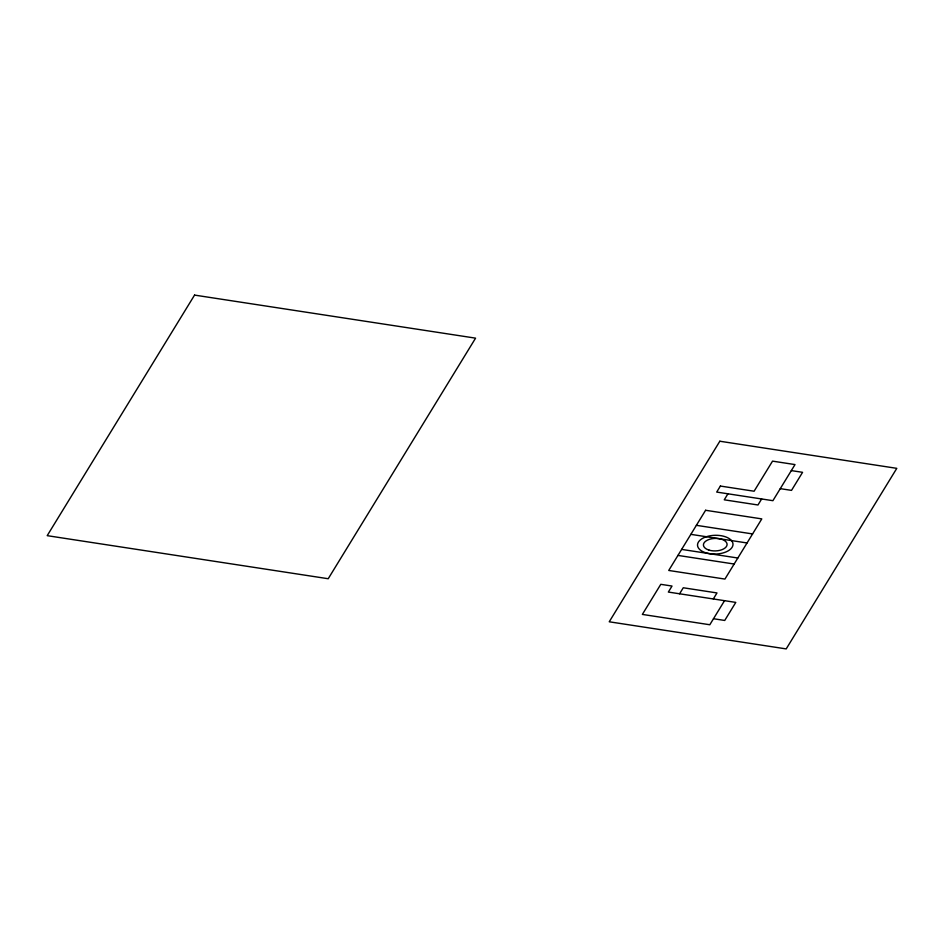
<?xml version="1.0" encoding="UTF-8"?>
<svg xmlns="http://www.w3.org/2000/svg" width="944" height="944" viewBox="0 0 944 944"><rect width="100%" height="100%" fill="white"/><g stroke="black" fill="none" stroke-linecap="round" stroke-linejoin="round"><path stroke-width="1.42" d="M727.942 493.795L724.26 499.813L757.973 504.981L761.666 498.963M679.586 593.788L683.267 587.77L716.992 592.938L713.31 598.956M724.544 600.679L709.805 624.751L642.357 614.414L660.788 584.324L672.022 586.047L668.34 592.065L735.789 602.402L724.732 620.456L713.487 618.733M791.332 470.596L802.577 472.319L791.52 490.373L780.275 488.65M696.377 525.324L752.58 533.938M690.843 534.351L747.046 542.965M681.627 549.396L737.83 558.01M677.945 555.414L734.149 564.028M194.558 295.094L47.2 535.661L328.217 578.731L475.575 338.153L194.558 295.094M719.835 441.226L609.234 621.789L786.199 648.906L896.8 468.342L719.835 441.226M720.39 486.054L716.697 492.072L772.9 500.686L795.013 464.578L772.534 461.132L754.103 491.222L720.39 486.054M705.593 510.279L668.73 570.459L724.933 579.073L761.796 518.893L705.593 510.279M705.911 552.842A17.747 9.381 -1.6 0 0 732.992 544.617A17.747 9.381 -1.6 0 0 706.867 536.581A17.747 9.381 -1.6 0 0 705.911 552.842M709.027 550.116A11.835 6.254 -1.6 0 0 727.081 544.629A11.835 6.254 -1.6 0 0 709.664 539.272A11.835 6.254 -1.6 0 0 709.027 550.116"/></g></svg>
